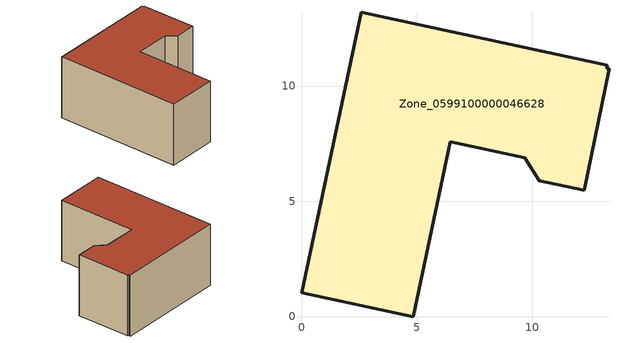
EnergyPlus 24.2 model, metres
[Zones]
Zone_0599100000046628
 floor ground (C_G): 0,1.04 2.59,13.19 13.27,10.91 13.24,10.76 13.34,10.74 12.26,5.48 10.31,5.9 9.69,6.89 6.46,7.58 4.84,0 z0
 wall outside (C_F): 2.59,13.19 0,1.04 4.84,0 6.46,7.58 9.69,6.89 10.31,5.9 12.26,5.48 13.34,10.74 13.24,10.76 13.27,10.91 2.59,13.19 z0:6.13
 roof outside (C_R): 13.34,10.74 13.24,10.76 13.27,10.91 2.59,13.19 0,1.04 4.84,0 6.46,7.58 9.69,6.89 10.31,5.9 12.26,5.48 z6.13
[BUILDING]
Pand.0599100000046628: North Axis=0; Terrain=City; Loads Convergence Tolerance Value=0.04; Temperature Convergence Tolerance Value=0.4; Solar Distribution=FullExterior; Maximum Number of Warmup Days=25; Minimum Number of Warmup Days=1
[Site:Location]
Rotterdam.The.Hague.AP_ZH_NLD Design_Conditions: Latitude=51.96; Longitude=4.45; Time Zone=1; Elevation=-4.5
[SITE:GROUNDTEMPERATURE:BUILDINGSURFACE]
18, 18, 18, 18, 18, 18, 18, 18, 18, 18, 18, 18
[MATERIAL] Thermal Absorptance=0.9; Solar Absorptance=0.7; Visible Absorptance=0.7
Name | Roughness | Thickness | Conductivity | Density | Specific Heat
G.TI.1975-1991 | MediumSmooth | 0.15 | 0.288461 | 540 | 1210
F.TI.1975-1991 | Rough | 0.3 | 0.230769 | 1920 | 840
R.TI.1975-1991 | MediumRough | 0.2 | 0.153846 | 1500 | 1000
[CONSTRUCTION]
C_G: G.TI.1975-1991
C_F: F.TI.1975-1991
C_R: R.TI.1975-1991
[ZONE]
Zone_0599100000046628: Type=1; Multiplier=1; Ceiling Height=Autocalculate; Volume=Autocalculate; Floor Area=autocalculate; Part of Total Floor Area=Yes
[ZONEINFILTRATION:DESIGNFLOWRATE]
Infil_Zone_0599100000046628: Zone or ZoneList or Space or SpaceList=Zone_0599100000046628; Schedule=AlwaysOn; Design Flow Rate Calculation Method=Flow/Area; Flow Rate per Floor Area=0.003; Constant Term Coefficient=1; Temperature Term Coefficient=0; Velocity Term Coefficient=0; Velocity Squared Term Coefficient=0
[HVACTEMPLATE:ZONE:IDEALLOADSAIRSYSTEM]
Zone_0599100000046628: Maximum Heating Supply Air Temperature=50; Minimum Cooling Supply Air Temperature=13; Maximum Heating Supply Air Humidity Ratio=0.0156; Minimum Cooling Supply Air Humidity Ratio=0.0077; Heating Limit=NoLimit; Cooling Limit=NoLimit; Dehumidification Control Type=ConstantSensibleHeatRatio; Cooling Sensible Heat Ratio=0.7; Dehumidification Setpoint=60; Humidification Control Type=None; Humidification Setpoint=30; Outdoor Air Method=None; Outdoor Air Flow Rate per Person=0.00944; Outdoor Air Flow Rate per Zone Floor Area=0; Outdoor Air Flow Rate per Zone=0; Demand Controlled Ventilation Type=None; Outdoor Air Economizer Type=NoEconomizer; Heat Recovery Type=None; Sensible Heat Recovery Effectiveness=0.7; Latent Heat Recovery Effectiveness=0.65
[ZONECONTROL:THERMOSTAT]
ThermostatControl_Zone_0599100000046628: Zone or ZoneList=Zone_0599100000046628; Control Type Schedule=DualSetpointControlType; Control 1=Thermostat_Zone_0599100000046628; Temperature Difference Between Cutout And Setpoint=0
[THERMOSTATSETPOINT:DUALSETPOINT]
Thermostat_Zone_0599100000046628: Heating Setpoint Temperature Schedule=HeatingSetpoint_Zone_0599100000046628; Cooling Setpoint Temperature Schedule=CoolingSetpoint_Zone_0599100000046628
[SCHEDULE:COMPACT]
HeatingSetpoint_Zone_0599100000046628: Through: 12/31, For: AllDays, Until: 24:00, 21
CoolingSetpoint_Zone_0599100000046628: Through: 12/31, For: AllDays, Until: 24:00, 24
DualSetpointControlType: Through: 12/31, For: AllDays, Until: 24:00, 4
AlwaysOn: Through: 12/31, For: AllDays, Until: 24:00, 1
